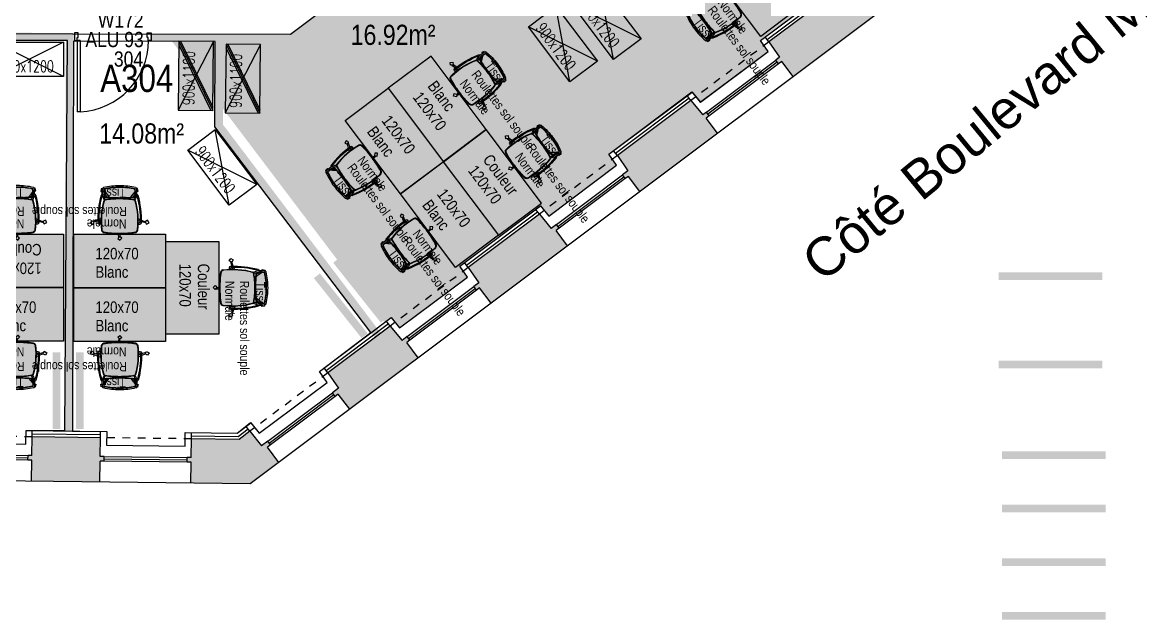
# Model space of a CAD drawing. Extents: x -27.9 to 24.1, y -8.6 to 57.6.
# Drawn here: x -0.41 to 14.18, y -8.52 to -0.71 of the extents above; entities that cross this region are included whole.
import ezdxf
from ezdxf.enums import TextEntityAlignment as Align

# ---------------------------------------------------------------- set-up
doc = ezdxf.new("R2010")
doc.units = 0
doc.header["$LTSCALE"] = 0.002
for name, pattern in [('CACHE', [0.375, 0.25, -0.125]), ('CONTINU', [0]), ('HIDDEN', [9.525, 6.35, -3.175])]:
    doc.linetypes.add(name, pattern=pattern)
for name, color, linetype in [('01-FAC_CHASSIS EXI', 4, 'Continuous'), ('01-STR_MACONNERIE_HACH', 252, 'Continuous'), ('02-ISOLATION', 6, 'ISOLATION'), ('A-Etiq_Mob', 7, 'Continuous'), ('A-Etiquettes', 7, 'Continuous'), ('A-mobilier', 252, 'Continuous'), ('A-MobilierAQ', 7, 'Continuous'), ('A-num pièce', 1, 'Continuous')]:
    doc.layers.add(name, color=color, linetype=linetype)
for name, color, linetype, true_color in [('A-cote', 7, 'Continuous', 0x425746), ('A-MOQUETTE', 7, 'Continuous', 0xe0e9ff), ('A-projet', 7, 'Continuous', 0x5b6280), ('A-vitré', 7, 'Continuous', 0x61becc), ('couleur siege', 1, 'Continuous', 0xff0000), ('Exit- 04-ZON-PLATEAU DE BUREAU', 7, 'Continuous', 0xffc20a)]:
    doc.layers.add(name, color=color, linetype=linetype, true_color=true_color)
doc.layers.add('A-portes', color=7, linetype='Continuous', lineweight=25)
doc.styles.add('ARIAL', font='arial.ttf')
doc.styles.add('ROMAND', font='romand__.ttf', dxfattribs={"width": 0.7})
doc.styles.get("Standard").update_dxf_attribs({"font": 'ARIALN.TTF'})
doc.linetypes.add('ISOLATION', pattern='A,0.00254,-2.54,[134,ltypeshp.shx,S=2.54,R=0,X=-2.54,Y=0],-5.08,[134,ltypeshp.shx,S=2.54,R=180,X=2.54,Y=0],-2.54', length=10.16254)

# ---------------------------------------------------------------- blocks, each defined once
blk = doc.blocks.new('chaise')
at = {"layer": 'A-mobilier', "ltscale": 0.1, "true_color": 0xc7c8ca}
h = blk.add_hatch(color=9, dxfattribs=at)
h.dxf.hatch_style = 1
h.paths.add_polyline_path([(0.272, 0.456, 0.30076), (0.236, 0.489, 0.043342), (0.008, 0.509, 0.043342), (-0.219, 0.489, 0.300759), (-0.255, 0.456, 0.09791), (-0.223, 0.027, 0.292085), (-0.207, 0.013, 0.040929), (0.008, -0.005, 0.040929), (0.223, 0.013, 0.292085), (0.239, 0.027, 0.09791)])
h.paths.add_polyline_path([(0.159, -0.024, 0.015765), (0.008, -0.018, 0.016739), (-0.152, -0.025), (-0.19, -0.069), (-0.218, -0.103, 0.040824), (-0.213, -0.142, 0.054873), (0.008, -0.167, 0.054873), (0.23, -0.142, 0.02252), (0.233, -0.121), (0.219, -0.101)])
h.paths.add_polyline_path([(0.191, -0.026, 0.003373), (0.159, -0.024), (0.219, -0.101), (0.233, -0.121, 0.02535), (0.235, -0.097)])
h.paths.add_polyline_path([(0.226, -0.03, 0.0036), (0.191, -0.026), (0.235, -0.097, 0.0714)])
h.paths.add_polyline_path([(-0.152, -0.025, 0.003505), (-0.185, -0.027), (-0.196, -0.043), (-0.217, -0.075, 0.030269), (-0.218, -0.103), (-0.19, -0.069)])
h.paths.add_polyline_path([(-0.185, -0.027, 0.002494), (-0.209, -0.03, 0.048116), (-0.217, -0.075), (-0.196, -0.043)], flags=17)
at = {"layer": 'A-mobilier'}
for p, q in [((0.004, 0.509), (0.006, 0.543)), ((0.022, 0.558), (0.023, 0.509)), ((-0.374, 0.349), (-0.308, 0.33)), ((-0.308, 0.308), (-0.363, 0.33)), ((-0.292, 0.326), (-0.283, 0.323)), ((-0.262, 0.365), (-0.287, 0.365)), ((-0.263, 0.345), (-0.272, 0.345)), ((0.279, 0.365), (0.303, 0.365)), ((0.279, 0.345), (0.288, 0.345)), ((0.324, 0.32), (0.378, 0.334)), ((0.398, 0.325), (0.324, 0.298)), ((0.279, 0.31), (0.309, 0.317)), ((0.309, 0.293), (0.279, 0.282)), ((-0.242, -0.066), (-0.241, -0.066)), ((-0.19, -0.069), (-0.219, -0.105)), ((-0.217, -0.075), (-0.196, -0.043)), ((0.233, -0.121), (0.219, -0.101)), ((0.258, -0.066), (0.257, -0.066))]:
    blk.add_line(p, q, dxfattribs=at)
at = {"layer": 'A-mobilier', "linetype": 'HIDDEN'}
for p, q in [((-0.263, 0.29), (-0.293, 0.302)), ((-0.283, 0.323), (-0.263, 0.317)), ((-0.196, -0.043), (-0.185, -0.027)), ((-0.152, -0.025), (-0.19, -0.069)), ((0.219, -0.101), (0.159, -0.024)), ((0.191, -0.026), (0.235, -0.097))]:
    blk.add_line(p, q, dxfattribs=at)
at = {"layer": 'A-mobilier'}
for points in [[(-0.024, 0.57), (0.006, 0.543), (0.034, 0.572), (0.003, 0.6)], [(-0.398, 0.31), (-0.363, 0.331), (-0.383, 0.366), (-0.418, 0.345)], [(0.395, 0.371), (0.378, 0.334), (0.415, 0.317), (0.432, 0.354)]]:
    blk.add_lwpolyline(points, close=True, dxfattribs=at)
for points in [[(-0.243, -0.109), (-0.259, -0.113), (-0.25, -0.153), (-0.237, -0.15)], [(0.255, -0.145), (0.275, -0.147), (0.28, -0.107), (0.259, -0.105)]]:
    blk.add_lwpolyline(points, dxfattribs=at)
for centre, radius, start, end in [((-0.212, 0.445), 0.0447, 99.9272, 166.8835), ((-0.019, -0.687), 1.184, 88.7046, 100.0235), ((0.008, -0.811), 1.32, 90, 99.927), ((0.008, -0.811), 1.32, 80.073, 90), ((0.035, -0.687), 1.184, 79.9765, 91.2954), ((0.228, 0.445), 0.0447, 13.1165, 80.0728), ((1.039, 0.304), 1.347, 178.2197, 195.2822), ((-0.287, 0.345), 0.02, 90, 178.2197), ((0.842, 0.272), 1.135, 177.2781, 195.5028), ((-0.272, 0.325), 0.02, 90, 177.2781), ((0.845, 0.323), 1.108, 173.1278, 195.4958), ((0.845, 0.323), 1.103, 173.7387, 195.3268), ((-0.203, 0.434), 0.0495, 115.9014, 169.3298), ((-0.829, 0.323), 1.103, 344.6732, 6.2613), ((-0.829, 0.323), 1.108, 344.5042, 6.8722), ((0.219, 0.434), 0.0495, 10.6702, 64.0986), ((-0.826, 0.272), 1.135, 344.4972, 2.7219), ((-1.023, 0.304), 1.347, 344.7178, 1.7803), ((0.288, 0.325), 0.02, 2.7219, 90), ((0.303, 0.345), 0.02, 1.7803, 90), ((-0.207, -0.008), 0.02, 80.7555, 159.0187), ((-0.204, 0.032), 0.02, 195.4958, 260.6251), ((0.02, -0.095), 0.243, 156.8702, 192.2258), ((-0.2, 0.037), 0.02, 195.3268, 260.7665), ((0.008, 1.315), 1.32, 260.6251, 270), ((-0.186, -0.008), 0.02, 114.7785, 159.0187), ((0.008, 1.315), 1.315, 260.7665, 270), ((0.008, 1.315), 1.315, 270, 279.2335), ((0.008, 1.315), 1.32, 270, 279.3749), ((0.202, -0.008), 0.02, 20.9813, 65.2215), ((0.216, 0.037), 0.02, 279.2335, 344.6732), ((0.223, -0.008), 0.02, 20.9813, 99.2445), ((-0.003, -0.095), 0.243, 347.7742, 23.1298), ((0.22, 0.032), 0.02, 279.3749, 344.5042), ((-0.241, -0.046), 0.02, 195.2822, 270), ((-0.233, -0.026), 0.02, 195.5028, 252.7294), ((0.02, -0.095), 0.263, 159.0187, 193.9621), ((-0.22, -0.145), 0.02, 218.589, 257.0335), ((0.02, -0.095), 0.238, 164.1556, 191.4603), ((0.01, 0.853), 1.024, 257.1546, 269.8984), ((0.031, -2.412), 2.399, 90.5363, 95.8288), ((0.01, 0.853), 1.019, 257.3346, 269.8979), ((0.031, -2.412), 2.394, 90.5374, 95.7482), ((-0.014, -2.412), 2.399, 84.1712, 89.4637), ((-0.014, -2.412), 2.394, 84.2518, 89.4626), ((0.006, 0.853), 1.019, 270.1021, 282.6654), ((0.006, 0.853), 1.024, 270.1016, 282.8454), ((-0.003, -0.095), 0.238, 348.5397, 15.8444), ((0.236, -0.145), 0.02, 282.9665, 321.411), ((-0.003, -0.095), 0.263, 346.0379, 20.9813), ((0.249, -0.026), 0.02, 287.2706, 344.4972), ((0.257, -0.046), 0.02, 270, 344.7178), ((0.01, 0.853), 1.044, 257.0335, 269.9004), ((0.006, 0.853), 1.044, 270.0996, 282.9665)]:
    blk.add_arc(centre, radius, start, end, dxfattribs=at)
blk = doc.blocks.new('SiègeT1')
at = {"layer": 'couleur siege', "true_color": 0x8a6689}
for points in [[(-0.194, 0.224), (-0.077, 0.21), (0.039, 0.212), (0.155, 0.217), (0.198, 0.222), (0.203, 0.244), (0.204, 0.282), (0.201, 0.321), (0.123, 0.338), (0.039, 0.343), (-0.023, 0.345), (-0.098, 0.338), (-0.149, 0.331), (-0.196, 0.322), (-0.202, 0.3), (-0.201, 0.265)], [(-0.208, -0.236), (-0.225, -0.22), (-0.234, -0.197), (-0.236, -0.14), (-0.238, -0.076), (-0.234, -0.012), (-0.228, 0.045), (-0.218, 0.102), (-0.211, 0.132), (-0.201, 0.169), (-0.197, 0.177), (-0.184, 0.18), (-0.12, 0.188), (-0.049, 0.193), (0.009, 0.195), (0.077, 0.193), (0.132, 0.188), (0.169, 0.183), (0.191, 0.179), (0.199, 0.177), (0.204, 0.173), (0.207, 0.164), (0.219, 0.115), (0.231, 0.045), (0.237, -0.005), (0.241, -0.063), (0.241, -0.105), (0.24, -0.159), (0.236, -0.197), (0.235, -0.21), (0.229, -0.22), (0.222, -0.229), (0.213, -0.234), (0.207, -0.236), (0.175, -0.242), (0.114, -0.248), (0.051, -0.251), (-0.05, -0.252), (-0.126, -0.247), (-0.191, -0.238)]]:
    blk.add_hatch(color=8, dxfattribs=at).paths.add_polyline_path(points)
at = {"extrusion": (0, 0, -1), "xscale": 0.8999999999999986, "yscale": 0.8999999999999986, "zscale": -0.9, "rotation": 180}
blk.add_blockref('chaise', (0.005, 0.195), dxfattribs=at)
at = {"layer": 'A-Etiq_Mob', "style": 'ROMAND', "width": 0.7}
for tag, p in [('FINITION', (-0.079, 0.177)), ('PIETEMENT', (-0.091, -0.031)), ('ASSISE', (-0.088, -0.224)), ('COULEUR', (-0.104, -0.424))]:
    blk.add_attdef(tag, p, '', height=0.15, dxfattribs=at)
blk = doc.blocks.new('Poste127Couleur')
at = {"transparency": 33554582}
h = blk.add_hatch(color=256, dxfattribs=at)
h.dxf.hatch_style = 1
h.set_gradient(color1=(169, 83, 160), color2=(255, 246, 230), tint=1, name='CURVED')
h.paths.add_polyline_path([(0, 0.703), (0, 0.003), (1.2, 0.003), (1.2, 0.703)])
blk.add_lwpolyline([(0, 0.7), (0, 0), (1.2, 0), (1.2, 0.7)], close=True)
at = {"layer": 'A-Etiq_Mob'}
for tag, p in [('STRATIFIE', (0.284, 0.421)), ('DIM', (0.284, 0.18))]:
    blk.add_attdef(tag, p, '', height=0.15, dxfattribs=at)
blk = doc.blocks.new('Poste127')
at = {"transparency": 33554582}
h = blk.add_hatch(color=256, dxfattribs=at)
h.dxf.hatch_style = 1
h.set_gradient(color1=(199, 200, 202), color2=(255, 246, 230), tint=1, name='CURVED')
h.paths.add_polyline_path([(0, 0.7), (0, 0), (1.2, 0), (1.2, 0.7)])
blk.add_lwpolyline([(0, 0.7), (0, 0), (1.2, 0), (1.2, 0.7)], close=True)
at = {"layer": 'A-Etiq_Mob'}
for tag, p in [('FINITION', (0.284, 0.421)), ('DIM', (0.284, 0.18))]:
    blk.add_attdef(tag, p, '', height=0.15, dxfattribs=at)
blk = doc.blocks.new('Xref-R3-2018-11')
at = {"layer": '01-STR_MACONNERIE_HACH'}
h = blk.add_hatch(color=256, dxfattribs=at)
h.dxf.hatch_style = 1
h.paths.add_polyline_path([(-11.181, -12.823), (-11.213, -13.068), (-11.281, -13.067), (-11.282, -13.127), (-11.232, -13.128), (-11.236, -13.402), (-10.296, -13.414), (-10.293, -13.14), (-10.243, -13.141), (-10.242, -13.081), (-10.309, -13.08), (-10.335, -12.834)])
h.paths.add_polyline_path([(-8.876, -12.852), (-8.909, -13.098), (-8.977, -13.097), (-8.978, -13.157), (-8.928, -13.157), (-8.931, -13.431), (-7.339, -13.451), (-7.335, -13.178), (-7.285, -13.178), (-7.284, -13.118), (-7.351, -13.117), (-7.377, -12.871)])
h.paths.add_polyline_path([(-5.919, -12.89), (-5.951, -13.135), (-6.019, -13.134), (-6.02, -13.194), (-5.97, -13.195), (-5.974, -13.469), (-4.354, -13.489), (-4.35, -13.216), (-4.3, -13.216), (-4.299, -13.156), (-4.366, -13.155), (-4.392, -12.909)])
h.paths.add_polyline_path([(-2.966, -13.173), (-3.034, -13.172), (-3.035, -13.232), (-2.985, -13.233), (-2.989, -13.507), (-2.036, -13.519), (-2.032, -13.245), (-1.982, -13.246), (-1.981, -13.186), (-2.048, -13.185), (-2.074, -12.939), (-2.934, -12.928)])
h.paths.add_polyline_path([(-0.616, -12.958), (-0.648, -13.203), (-0.716, -13.202), (-0.716, -13.262), (-0.667, -13.263), (-0.671, -13.536), (1.244, -13.561), (1.247, -13.287), (1.297, -13.288), (1.298, -13.228), (1.248, -13.227), (1.251, -12.981)])
h.paths.add_polyline_path([(2.437, -12.997), (2.434, -13.242), (2.384, -13.242), (2.383, -13.302), (2.433, -13.302), (2.43, -13.576), (3.323, -13.587), (3.327, -13.314), (3.377, -13.314), (3.377, -13.254), (3.327, -13.254), (3.33, -13.008)])
h.paths.add_polyline_path([(4.516, -13.023), (4.513, -13.269), (4.463, -13.268), (4.463, -13.328), (4.512, -13.329), (4.509, -13.602), (5.283, -13.612), (5.657, -13.331), (5.508, -13.133), (5.548, -13.103), (5.512, -13.055), (5.433, -13.114), (5.28, -12.925), (5.138, -13.031)])
h.paths.add_polyline_path([(6.298, -12.161), (6.436, -12.36), (6.357, -12.42), (6.393, -12.468), (6.433, -12.438), (6.582, -12.637), (7.476, -11.965), (7.327, -11.766), (7.367, -11.736), (7.331, -11.688), (7.265, -11.738), (7.112, -11.549)])
h.paths.add_polyline_path([(8.13, -10.785), (8.268, -10.984), (8.202, -11.034), (8.238, -11.082), (8.278, -11.052), (8.427, -11.251), (9.426, -10.501), (9.277, -10.302), (9.317, -10.272), (9.281, -10.224), (9.211, -10.277), (9.057, -10.088)])
h.paths.add_polyline_path([(10.075, -9.323), (10.214, -9.523), (10.143, -9.576), (10.179, -9.624), (10.219, -9.594), (10.369, -9.793), (11.383, -9.031), (11.234, -8.833), (11.274, -8.803), (11.238, -8.755), (11.189, -8.791), (11.036, -8.602)])
h.paths.add_polyline_path([(12.054, -7.837), (12.193, -8.037), (12.144, -8.074), (12.18, -8.122), (12.22, -8.092), (12.369, -8.29), (13.421, -7.5), (13.272, -7.302), (13.312, -7.272), (13.276, -7.224), (13.228, -7.26), (13.075, -7.071)])
h.paths.add_polyline_path([(14.093, -6.307), (14.231, -6.506), (14.183, -6.543), (14.219, -6.591), (14.259, -6.561), (14.408, -6.759), (15.544, -5.907), (15.394, -5.708), (15.434, -5.678), (15.398, -5.63), (15.35, -5.666), (15.197, -5.477)])
h.paths.add_polyline_path([(16.917, -4.185), (16.215, -4.713), (16.353, -4.913), (16.305, -4.949), (16.341, -4.997), (16.381, -4.967), (16.53, -5.166), (17.738, -4.258), (8.989, 7.392), (8.628, 7.127), (8.722, 7.005), (7.652, 6.175), (7.789, 5.998), (7.75, 5.967), (7.787, 5.92), (7.804, 5.933), (7.962, 5.772), (8.909, 6.505)])
h.paths.add_polyline_path([(5.329, 4.375), (5.218, 4.388), (5.043, 3.738), (4.996, 3.751), (4.982, 3.702), (5.212, 3.64), (6.487, 4.629), (6.371, 4.823), (6.42, 4.861), (6.383, 4.908), (6.344, 4.878), (6.206, 5.055)])
h.paths.add_polyline_path([(-0.354, 6.915), (-0.356, 6.597), (-0.406, 6.598), (-0.406, 6.538), (-0.36, 6.537), (-0.361, 6.318), (1.25, 6.307), (1.251, 6.527), (1.287, 6.527), (1.287, 6.587), (1.237, 6.587), (1.239, 6.905)])
h.paths.add_polyline_path([(-2.666, 6.93), (-2.669, 6.612), (-2.719, 6.613), (-2.719, 6.553), (-2.673, 6.552), (-2.674, 6.332), (-1.671, 6.326), (-1.67, 6.546), (-1.624, 6.546), (-1.623, 6.606), (-1.673, 6.606), (-1.671, 6.923)])
h.paths.add_polyline_path([(-5.642, 6.949), (-5.644, 6.631), (-5.694, 6.632), (-5.694, 6.572), (-5.648, 6.571), (-5.649, 6.351), (-3.984, 6.341), (-3.983, 6.561), (-3.937, 6.56), (-3.936, 6.62), (-3.986, 6.621), (-3.984, 6.938)])
h.paths.add_polyline_path([(-8.584, 6.968), (-8.586, 6.65), (-8.636, 6.65), (-8.637, 6.59), (-8.591, 6.59), (-8.592, 6.37), (-7.059, 6.36), (-6.959, 6.36), (-6.958, 6.58), (-6.912, 6.579), (-6.911, 6.639), (-6.961, 6.64), (-6.959, 6.957)])
h.paths.add_polyline_path([(-10.895, 6.982), (-10.897, 6.665), (-10.947, 6.665), (-10.947, 6.605), (-10.901, 6.605), (-10.902, 6.385), (-10.002, 6.379), (-9.902, 6.379), (-9.901, 6.599), (-9.855, 6.598), (-9.854, 6.658), (-9.904, 6.659), (-9.902, 6.976)])
h.paths.add_polyline_path([(4.039, 4.878), (3.485, 4.487), (3.8, 4.04), (3.832, 4.011), (4.109, 3.937), (4.122, 3.986), (4.077, 3.998), (4.238, 4.596)])
edge = h.paths.add_edge_path()
edge.add_line((2.615, 5.722), (3.17, 6.112))
edge.add_line((3.17, 6.112), (3.014, 6.333))
edge.add_arc((1.844, 5.411), 1.49, 38.2323, 77.6185)
edge.add_line((2.163, 6.866), (2.163, 6.899))
edge.add_line((2.163, 6.899), (1.978, 6.9))
edge.add_line((1.978, 6.9), (1.976, 6.583))
edge.add_line((1.976, 6.583), (1.926, 6.583))
edge.add_line((1.926, 6.583), (1.926, 6.523))
edge.add_line((1.926, 6.523), (1.961, 6.523))
edge.add_line((1.961, 6.523), (1.96, 6.303))
edge.add_line((1.96, 6.303), (2.207, 6.301))
edge.add_line((2.207, 6.301), (2.615, 5.722))
h.paths.add_polyline_path([(-12.98, -4.406), (-13.535, -4.406), (-13.535, -3.406), (-12.962, -3.406), (-12.779, 6.397), (-12.212, 6.393), (-12.211, 6.613), (-12.165, 6.613), (-12.165, 6.673), (-12.215, 6.673), (-12.213, 6.991), (-12.915, 6.995), (-12.913, 7.35), (-13.403, 7.353), (-13.79, -13.369), (-12.601, -13.384), (-12.597, -13.11), (-12.547, -13.111), (-12.547, -13.051), (-12.613, -13.05), (-12.639, -12.804), (-12.643, -12.804), (-13.137, -12.798)])
h.paths.add_polyline_path([(-13.535, -4.406), (-13.535, -3.406)], flags=16)
for p, q in [((17.738, -4.258), (5.283, -13.612)), ((13.075, -7.071), (12.054, -7.837)), ((12.193, -8.037), (12.144, -8.074)), ((12.22, -8.092), (12.18, -8.122)), ((11.036, -8.602), (10.075, -9.323)), ((11.238, -8.755), (11.189, -8.791)), ((11.274, -8.803), (11.234, -8.833)), ((10.214, -9.523), (10.143, -9.576)), ((10.219, -9.594), (10.179, -9.624)), ((9.057, -10.088), (8.13, -10.785)), ((9.281, -10.224), (9.211, -10.277)), ((9.317, -10.272), (9.277, -10.302)), ((8.268, -10.984), (8.202, -11.034)), ((8.278, -11.052), (8.238, -11.082)), ((7.112, -11.549), (6.298, -12.161)), ((7.331, -11.688), (7.265, -11.738)), ((7.367, -11.736), (7.327, -11.766)), ((6.436, -12.36), (6.357, -12.42)), ((6.433, -12.438), (6.393, -12.468)), ((5.28, -12.925), (5.138, -13.031)), ((3.33, -13.008), (2.437, -12.997)), ((5.138, -13.031), (4.516, -13.023)), ((5.512, -13.055), (5.433, -13.114)), ((5.548, -13.103), (5.508, -13.133)), ((2.434, -13.242), (2.384, -13.242)), ((3.377, -13.254), (3.327, -13.254)), ((4.513, -13.269), (4.463, -13.268)), ((5.283, -13.612), (-13.79, -13.369)), ((2.433, -13.302), (2.383, -13.302)), ((3.377, -13.314), (3.327, -13.314)), ((4.512, -13.329), (4.463, -13.328))]:
    blk.add_line(p, q)
at = {"linetype": 'CACHE', "ltscale": 0.5}
for points in [[(12.054, -7.837), (11.036, -8.602)], [(10.075, -9.323), (9.057, -10.088)], [(8.13, -10.785), (7.112, -11.549)], [(6.298, -12.161), (5.28, -12.925)], [(2.437, -12.997), (1.251, -12.981)], [(4.516, -13.023), (3.33, -13.008)]]:
    blk.add_lwpolyline(points, dxfattribs=at)
for points in [[(12.054, -7.837), (12.193, -8.037)], [(12.18, -8.122), (12.144, -8.074)], [(12.369, -8.29), (12.22, -8.092)], [(11.036, -8.602), (11.189, -8.791)], [(11.274, -8.803), (11.238, -8.755)], [(11.383, -9.031), (11.234, -8.833)], [(10.075, -9.323), (10.214, -9.523)], [(10.179, -9.624), (10.143, -9.576)], [(10.369, -9.793), (10.219, -9.594)], [(9.057, -10.088), (9.211, -10.277)], [(9.426, -10.501), (9.277, -10.302)], [(9.317, -10.272), (9.281, -10.224)], [(8.13, -10.785), (8.268, -10.984)], [(8.238, -11.082), (8.202, -11.034)], [(8.427, -11.251), (8.278, -11.052)], [(7.112, -11.549), (7.265, -11.738)], [(7.476, -11.965), (7.327, -11.766)], [(7.367, -11.736), (7.331, -11.688)], [(6.298, -12.161), (6.436, -12.36)], [(6.393, -12.468), (6.357, -12.42)], [(6.582, -12.637), (6.433, -12.438)], [(5.28, -12.925), (5.433, -13.114)], [(2.434, -13.242), (2.437, -12.997)], [(3.327, -13.254), (3.33, -13.008)], [(4.513, -13.269), (4.516, -13.023)], [(5.657, -13.331), (5.508, -13.133)], [(5.548, -13.103), (5.512, -13.055)], [(2.383, -13.302), (2.384, -13.242)], [(3.377, -13.314), (3.377, -13.254)], [(4.463, -13.328), (4.463, -13.268)], [(2.43, -13.576), (2.433, -13.302)], [(3.323, -13.587), (3.327, -13.314)], [(4.509, -13.602), (4.512, -13.329)]]:
    blk.add_lwpolyline(points)
at = {"layer": '01-FAC_CHASSIS EXI', "linetype": 'CONTINU'}
for p, q in [((11.256, -8.779), (12.162, -8.098)), ((9.299, -10.248), (10.161, -9.6)), ((7.349, -11.712), (8.22, -11.058)), ((5.53, -13.079), (6.375, -12.444)), ((1.298, -13.258), (2.384, -13.272)), ((3.377, -13.284), (4.463, -13.298))]:
    blk.add_line(p, q, dxfattribs=at)
at = {"layer": '01-FAC_CHASSIS EXI'}
for points in [[(11.238, -8.755), (12.144, -8.074)], [(12.18, -8.122), (11.274, -8.803)], [(9.281, -10.224), (10.143, -9.576)], [(10.179, -9.624), (9.317, -10.272)], [(7.331, -11.688), (8.202, -11.034)], [(8.238, -11.082), (7.367, -11.736)], [(5.512, -13.055), (6.357, -12.42)], [(6.393, -12.468), (5.548, -13.103)], [(1.298, -13.228), (2.384, -13.242)], [(3.377, -13.254), (4.463, -13.268)], [(2.383, -13.302), (1.297, -13.288)], [(4.463, -13.328), (3.377, -13.314)]]:
    blk.add_lwpolyline(points, dxfattribs=at)
at = {"layer": '02-ISOLATION'}
blk.add_lwpolyline([(1.33, -13.078), (2.356, -13.091), (2.358, -12.916), (3.411, -12.929), (3.409, -13.105), (4.435, -13.118), (4.437, -12.942), (5.112, -12.951), (5.293, -12.815), (5.402, -12.949), (6.287, -12.285), (6.188, -12.143), (7.125, -11.439), (7.234, -11.573), (8.119, -10.909), (8.02, -10.767), (9.071, -9.978), (9.18, -10.112), (10.064, -9.448), (9.966, -9.306), (11.05, -8.492), (11.159, -8.626), (12.043, -7.962), (11.944, -7.82), (13.088, -6.961)], dxfattribs=at)
at = {"layer": '02-ISOLATION', "linetype": 'ISOLATION', "ltscale": 0.004}
for points in [[(12.03, -7.805), (13.051, -7.039)], [(10.051, -9.292), (11.012, -8.57)], [(8.106, -10.753), (9.033, -10.056)], [(6.274, -12.129), (7.088, -11.517)], [(2.438, -12.957), (3.331, -12.968)], [(4.517, -12.983), (5.125, -12.991), (5.256, -12.893)]]:
    blk.add_lwpolyline(points, dxfattribs=at)
at = {"layer": '02-ISOLATION', "linetype": 'CONTINU'}
for points in [[(12.054, -7.837), (12.006, -7.773)], [(11.036, -8.602), (10.988, -8.538)], [(10.075, -9.323), (10.027, -9.26)], [(9.057, -10.088), (9.009, -10.024)], [(8.13, -10.785), (8.082, -10.721)], [(7.112, -11.549), (7.064, -11.485)], [(6.298, -12.161), (6.249, -12.097)], [(2.437, -12.997), (2.438, -12.917)], [(3.33, -13.008), (3.331, -12.928)], [(4.516, -13.023), (4.517, -12.943)], [(5.28, -12.925), (5.232, -12.861)]]:
    blk.add_lwpolyline(points, dxfattribs=at)
at = {"style": 'ARIAL'}
blk.add_text('Côté Boulevard Malesherbes', height=0.5, rotation=39.3613, dxfattribs=at).set_placement((12.751, -10.993))
blk = doc.blocks.new('armoire90')
blk.add_lwpolyline([(0, 0.45), (0, 0), (0.9, 0), (0.9, 0.45)], close=True)
for points in [[(0.9, 0), (0, 0.45)], [(0.9, 0.45), (0, 0)]]:
    blk.add_lwpolyline(points)
at = {"layer": 'A-Etiq_Mob', "style": 'ROMAND', "width": 0.7}
for tag, p in [('DIMENSION', (0.068, 0.242)), ('FINITION', (0.068, 0.001)), ('PORTES', (0.068, -0.239))]:
    blk.add_attdef(tag, p, '', height=0.15, dxfattribs=at)
blk = doc.blocks.new('armoire90Réhausse')
at = {"true_color": 0xfdedc9}
h = blk.add_hatch(color=254, dxfattribs=at)
h.dxf.hatch_style = 1
h.paths.add_polyline_path([(0, 0.45), (0, 0), (0.9, 0), (0.9, 0.45)])
blk.add_lwpolyline([(0, 0.45), (0, 0), (0.9, 0), (0.9, 0.45)], close=True)
for points in [[(0.9, 0), (0, 0.45)], [(0.9, 0.45), (0, 0)], [(0.855, 0.45), (0, 0.022)], [(0.9, 0.428), (0.045, 0)]]:
    blk.add_lwpolyline(points)
at = {"layer": 'A-Etiq_Mob', "style": 'ROMAND', "width": 0.7}
for tag, p in [('DIMENSION', (0.068, 0.242)), ('FINITION', (0.068, 0.001)), ('PORTES', (0.068, -0.239))]:
    blk.add_attdef(tag, p, '', height=0.15, dxfattribs=at)
blk = doc.blocks.new('P_93100')
for p, q in [((0.425, 0.93), (0.465, 0.93)), ((0.425, 0), (0.425, 0.93)), ((0.465, 0), (0.465, 0.93)), ((-0.5, -0.1), (-0.5, 0)), ((-0.5, 0), (-0.465, 0)), ((-0.465, 0), (-0.465, -0.04)), ((0.425, 0), (0.465, 0)), ((0.465, 0), (0.465, -0.04)), ((0.5, 0), (0.465, 0)), ((0.5, -0.1), (0.5, 0)), ((-0.45, -0.1), (-0.5, -0.1)), ((-0.465, -0.04), (-0.45, -0.04)), ((-0.45, -0.04), (-0.45, -0.1)), ((0.465, -0.04), (0.45, -0.04)), ((0.45, -0.04), (0.45, -0.1)), ((0.45, -0.1), (0.5, -0.1))]:
    blk.add_line(p, q)
blk.add_arc((0.465, 0), 0.931, 92.4628, 180)

msp = doc.modelspace()

# ---------------------------------------------------------------- hatches: boundary and pattern name
at = {"layer": 'Exit- 04-ZON-PLATEAU DE BUREAU', "transparency": 33554572}
h = msp.add_hatch(color=256, dxfattribs=at)
h.dxf.hatch_style = 1
edge = h.paths.add_edge_path()
edge.add_line((1.069, 10.808), (2.505, 10.422))
edge.add_line((2.505, 10.422), (3.868, 11.478))
edge.add_line((3.868, 11.478), (3.788, 11.612))
edge.add_line((3.788, 11.612), (5.121, 12.645))
edge.add_line((5.121, 12.645), (5.231, 12.534))
edge.add_line((5.231, 12.534), (6.232, 13.31))
edge.add_line((6.232, 13.31), (14.145, 2.748))
edge.add_line((14.145, 2.748), (13.381, 2.174))
edge.add_line((13.381, 2.174), (13.479, 2.032))
edge.add_line((13.479, 2.032), (12.595, 1.368))
edge.add_line((12.595, 1.368), (12.486, 1.502))
edge.add_line((12.486, 1.502), (11.259, 0.58))
edge.add_line((11.259, 0.58), (11.357, 0.438))
edge.add_line((11.357, 0.438), (10.473, -0.226))
edge.add_line((10.473, -0.226), (10.364, -0.092))
edge.add_line((10.364, -0.092), (9.22, -0.951))
edge.add_line((9.22, -0.951), (9.319, -1.093))
edge.add_line((9.319, -1.093), (8.434, -1.757))
edge.add_line((8.434, -1.757), (8.325, -1.622))
edge.add_line((8.325, -1.622), (7.241, -2.437))
edge.add_line((7.241, -2.437), (7.34, -2.579))
edge.add_line((7.34, -2.579), (6.456, -3.243))
edge.add_line((6.456, -3.243), (6.347, -3.109))
edge.add_line((6.347, -3.109), (5.296, -3.898))
edge.add_line((5.296, -3.898), (5.394, -4.04))
edge.add_line((5.394, -4.04), (4.51, -4.704))
edge.add_line((4.51, -4.704), (4.401, -4.57))
edge.add_line((4.401, -4.57), (4.315, -4.634))
edge.add_line((4.315, -4.634), (1.468, -0.868))
edge.add_line((1.468, -0.868), (3.086, -0.868))
edge.add_line((3.086, -0.868), (7.116, 2.152))
edge.add_line((7.116, 2.152), (2.366, 8.492))
edge.add_line((2.366, 8.492), (1.065, 8.492))
edge.add_line((1.065, 8.492), (1.065, 10.811))
h = msp.add_hatch(color=256, dxfattribs=at)
h.dxf.hatch_style = 1
edge = h.paths.add_edge_path()
edge.add_line((1.069, 10.808), (2.505, 10.422))
edge.add_line((2.505, 10.422), (3.868, 11.478))
edge.add_line((3.868, 11.478), (3.788, 11.612))
edge.add_line((3.788, 11.612), (5.121, 12.645))
edge.add_line((5.121, 12.645), (5.231, 12.534))
edge.add_line((5.231, 12.534), (6.232, 13.31))
edge.add_line((6.232, 13.31), (14.145, 2.748))
edge.add_line((14.145, 2.748), (13.381, 2.174))
edge.add_line((13.381, 2.174), (13.479, 2.032))
edge.add_line((13.479, 2.032), (12.595, 1.368))
edge.add_line((12.595, 1.368), (12.486, 1.502))
edge.add_line((12.486, 1.502), (11.259, 0.58))
edge.add_line((11.259, 0.58), (11.357, 0.438))
edge.add_line((11.357, 0.438), (10.473, -0.226))
edge.add_line((10.473, -0.226), (10.364, -0.092))
edge.add_line((10.364, -0.092), (9.22, -0.951))
edge.add_line((9.22, -0.951), (9.319, -1.093))
edge.add_line((9.319, -1.093), (8.434, -1.757))
edge.add_line((8.434, -1.757), (8.325, -1.622))
edge.add_line((8.325, -1.622), (7.241, -2.437))
edge.add_line((7.241, -2.437), (7.34, -2.579))
edge.add_line((7.34, -2.579), (6.456, -3.243))
edge.add_line((6.456, -3.243), (6.347, -3.109))
edge.add_line((6.347, -3.109), (5.296, -3.898))
edge.add_line((5.296, -3.898), (5.394, -4.04))
edge.add_line((5.394, -4.04), (4.51, -4.704))
edge.add_line((4.51, -4.704), (4.401, -4.57))
edge.add_line((4.401, -4.57), (4.315, -4.634))
edge.add_line((4.315, -4.634), (1.468, -0.868))
edge.add_line((1.468, -0.868), (3.086, -0.868))
edge.add_line((3.086, -0.868), (7.116, 2.152))
edge.add_line((7.116, 2.152), (2.366, 8.492))
edge.add_line((2.366, 8.492), (1.065, 8.492))
edge.add_line((1.065, 8.492), (1.065, 10.811))

# ---------------------------------------------------------------- linework, layer by layer
at = {"ltscale": 0.01}
msp.add_lwpolyline([(-1.394, -6.209), (-0.368, -6.222), (-0.366, -6.046), (0.687, -6.06), (0.685, -6.236), (1.711, -6.249), (1.713, -6.073), (2.388, -6.082), (2.569, -5.946), (2.678, -6.08), (3.562, -5.416), (3.463, -5.274), (4.401, -4.57), (4.51, -4.704), (5.394, -4.04), (5.296, -3.898), (6.347, -3.109), (6.456, -3.243), (7.34, -2.579), (7.241, -2.437), (8.325, -1.622), (8.434, -1.757), (9.319, -1.093), (9.22, -0.951), (10.364, -0.092)], dxfattribs=at)
at = {"layer": 'A-Etiquettes', "color": 1, "true_color": 0xff0000, "const_width": 0.1}
for points in [[(7.308, -1.114), (7.93, -1.897)], [(7.06, -1.305), (7.682, -2.088)], [(0.03, -5.026), (0.03, -6.026)], [(0.336, -5.026), (0.336, -6.026)], [(13.681, -5.183), (12.329, -5.183)], [(13.681, -5.183), (12.329, -5.183)], [(13.681, -5.183), (12.329, -5.183)], [(13.681, -5.183), (12.329, -5.183)]]:
    msp.add_lwpolyline(points, dxfattribs=at)
at = {"layer": 'A-Etiquettes', "color": 82, "true_color": 0x4cdb0f, "const_width": 0.1}
for points in [[(3.682, -3.823), (4.304, -4.606)], [(3.43, -4.024), (4.052, -4.807)], [(13.681, -4.029), (12.329, -4.029)]]:
    msp.add_lwpolyline(points, dxfattribs=at)
at = {"layer": 'A-Etiquettes', "color": 251, "true_color": 0x666666, "const_width": 0.1}
msp.add_lwpolyline([(13.722, -6.366), (12.37, -6.366)], dxfattribs=at)
at = {"layer": 'A-Etiquettes', "color": 212, "true_color": 0xbc10b6, "const_width": 0.1}
msp.add_lwpolyline([(13.722, -6.366), (12.37, -6.366)], dxfattribs=at)
at = {"layer": 'A-Etiquettes', "color": 143, "true_color": 0x61becc, "const_width": 0.1}
msp.add_lwpolyline([(13.722, -7.066), (12.37, -7.066)], dxfattribs=at)
at = {"layer": 'A-Etiquettes', "color": 157, "true_color": 0x5b6280, "const_width": 0.1}
msp.add_lwpolyline([(13.722, -7.766), (12.37, -7.766)], dxfattribs=at)
at = {"layer": 'A-Etiquettes', "color": 30, "true_color": 0xff7f00, "const_width": 0.1}
msp.add_lwpolyline([(13.722, -8.466), (12.37, -8.466)], dxfattribs=at)
msp.add_lwpolyline([(13.722, -8.466), (12.37, -8.466)], dxfattribs=at)
msp.add_lwpolyline([(13.722, -8.466), (12.37, -8.466)], dxfattribs=at)
msp.add_lwpolyline([(13.722, -8.466), (12.37, -8.466)], dxfattribs=at)
at = {"layer": 'A-MOQUETTE'}
msp.add_lwpolyline([(-1.394, -6.209), (-0.368, -6.222), (-0.366, -6.046), (0.142, -6.046), (0.174, -0.95), (-11.243, -0.95)], dxfattribs=at)
msp.add_lwpolyline([(2.103, -0.965), (0.253, -0.959), (0.242, -6.054), (0.687, -6.06), (0.685, -6.236), (1.711, -6.249), (1.713, -6.073), (2.388, -6.082), (2.563, -5.939), (2.678, -6.08), (3.562, -5.416), (3.463, -5.274), (4.134, -4.767), (2.1, -2.078)], close=True, dxfattribs=at)
at = {"layer": 'A-projet', "const_width": 0.1}
for points in [[(7.811, -2.009), (5.565, 0.989)], [(0.191, -6.054), (0.204, -0.852)]]:
    msp.add_lwpolyline(points, dxfattribs=at)
at = {"layer": 'A-vitré', "const_width": 0.1}
for points in [[(1.253, -0.914), (3.116, -0.914), (4.754, 0.321)], [(-1.684, -0.897), (0.154, -0.901)], [(2.153, -0.962), (2.153, -2.064), (4.271, -4.865)]]:
    msp.add_lwpolyline(points, dxfattribs=at)
at = {"layer": 'Defpoints', "color": 63, "true_color": 0xa6c487}
msp.add_lwpolyline([(0.695, 11.31), (-0.57, 13.098), (-1.586, 13.074), (-1.586, 8.477), (-11.147, 8.494), (-11.153, -0.847), (3.086, -0.868), (7.111, 2.157), (2.398, 8.488), (2.372, 10.499), (1.042, 10.832)], close=True, dxfattribs=at)

# ---------------------------------------------------------------- block references
at = {"ltscale": 0.01}
msp.add_blockref('Xref-R3-2018-11', (-2.724, 6.869), dxfattribs=at)
at = {"layer": 'A-mobilier', "ltscale": 0.1}
ref = msp.add_blockref('Poste127', (9.062, 0.484), dxfattribs=dict(at, xscale=-1, rotation=126.9064557713116))
ref.add_attrib('STRATIFIE', 'Blanc', (8.777, -0.085), dxfattribs={"layer": 'A-Etiq_Mob', "ltscale": 0.1, "height": 0.15, "rotation": 306.9065})
ref.add_attrib('DIM', '120x70', (8.97, 0.06), dxfattribs={"layer": 'A-Etiq_Mob', "ltscale": 0.1, "height": 0.15, "rotation": 306.9065})
at = {"layer": 'A-mobilier'}
ref = msp.add_blockref('SiègeT1', (8.649, -0.574), dxfattribs=dict(at, xscale=-1, rotation=126.9064557713116))
ref.add_attrib('FINITION', 'Tissu', dxfattribs={"layer": 'A-Etiq_Mob', "height": 0.12, "rotation": 306.9065}).set_placement((8.308, -0.731), align=Align.BOTTOM_LEFT)
ref.add_attrib('ASSISE', 'Normale', dxfattribs={"layer": 'A-Etiq_Mob', "height": 0.12, "rotation": 306.9065}).set_placement((8.624, -0.482), align=Align.BOTTOM_LEFT)
ref.add_attrib('PIETEMENT', 'Roulettes sol souple', dxfattribs={"layer": 'A-Etiq_Mob', "height": 0.12, "rotation": 306.9065}).set_placement((8.493, -0.577), align=Align.BOTTOM_LEFT)
ref = msp.add_blockref('SiègeT1', (5.491, -1.473), dxfattribs=dict(at, rotation=306.9064557713115))
ref.add_attrib('FINITION', 'Tissu', dxfattribs={"layer": 'A-Etiq_Mob', "height": 0.12, "rotation": 306.9065}).set_placement((5.585, -1.303), align=Align.BOTTOM_LEFT)
ref.add_attrib('ASSISE', 'Normale', dxfattribs={"layer": 'A-Etiq_Mob', "height": 0.12, "rotation": 306.9065}).set_placement((5.259, -1.537), align=Align.BOTTOM_LEFT)
ref.add_attrib('PIETEMENT', 'Roulettes sol souple', dxfattribs={"layer": 'A-Etiq_Mob', "height": 0.12, "rotation": 306.9065}).set_placement((5.411, -1.418), align=Align.BOTTOM_LEFT)
at = {"layer": 'A-mobilier', "ltscale": 0.1}
ref = msp.add_blockref('Poste127', (4.36, -1.574), dxfattribs=dict(at, rotation=306.9064557713115))
ref.add_attrib('STRATIFIE', 'Blanc', (4.867, -1.548), dxfattribs={"layer": 'A-Etiq_Mob', "ltscale": 0.1, "height": 0.15, "rotation": 306.9065})
ref.add_attrib('DIM', '120x70', (4.674, -1.693), dxfattribs={"layer": 'A-Etiq_Mob', "ltscale": 0.1, "height": 0.15, "rotation": 306.9065})
ref = msp.add_blockref('Poste127', (4.36, -1.574), dxfattribs=dict(at, xscale=-1, rotation=126.9064557713116))
ref.add_attrib('STRATIFIE', 'Blanc', (4.075, -2.143), dxfattribs={"layer": 'A-Etiq_Mob', "ltscale": 0.1, "height": 0.15, "rotation": 306.9065})
ref.add_attrib('DIM', '120x70', (4.267, -1.999), dxfattribs={"layer": 'A-Etiq_Mob', "ltscale": 0.1, "height": 0.15, "rotation": 306.9065})
at = {"layer": 'A-mobilier'}
ref = msp.add_blockref('SiègeT1', (6.212, -2.432), dxfattribs=dict(at, rotation=306.9064557713115))
ref.add_attrib('FINITION', 'Tissu', dxfattribs={"layer": 'A-Etiq_Mob', "height": 0.12, "rotation": 306.9065}).set_placement((6.306, -2.263), align=Align.BOTTOM_LEFT)
ref.add_attrib('ASSISE', 'Normale', dxfattribs={"layer": 'A-Etiq_Mob', "height": 0.12, "rotation": 306.9065}).set_placement((5.979, -2.496), align=Align.BOTTOM_LEFT)
ref.add_attrib('PIETEMENT', 'Roulettes sol souple', dxfattribs={"layer": 'A-Etiq_Mob', "height": 0.12, "rotation": 306.9065}).set_placement((6.132, -2.378), align=Align.BOTTOM_LEFT)
ref = msp.add_blockref('SiègeT1', (3.947, -2.633), dxfattribs=dict(at, xscale=-1, rotation=126.9064557713116))
ref.add_attrib('FINITION', 'Tissu', dxfattribs={"layer": 'A-Etiq_Mob', "height": 0.12, "rotation": 306.9065}).set_placement((3.606, -2.789), align=Align.BOTTOM_LEFT)
ref.add_attrib('ASSISE', 'Normale', dxfattribs={"layer": 'A-Etiq_Mob', "height": 0.12, "rotation": 306.9065}).set_placement((3.922, -2.541), align=Align.BOTTOM_LEFT)
ref.add_attrib('PIETEMENT', 'Roulettes sol souple', dxfattribs={"layer": 'A-Etiq_Mob', "height": 0.12, "rotation": 306.9065}).set_placement((3.791, -2.635), align=Align.BOTTOM_LEFT)
at = {"layer": 'A-mobilier', "ltscale": 0.1}
for p, rotation in [((5.08, -2.534), 306.9064557713115), ((1.456, -3.581), 270.0000000000001)]:
    msp.add_blockref('Poste127Couleur', p, dxfattribs=dict(at, rotation=rotation)).add_auto_attribs({'STRATIFIE': 'Couleur', 'DIM': '120x70'})
ref = msp.add_blockref('Poste127', (5.08, -2.534), dxfattribs=dict(at, xscale=-1, rotation=126.9064557713116))
ref.add_attrib('STRATIFIE', 'Blanc', (4.796, -3.103), dxfattribs={"layer": 'A-Etiq_Mob', "ltscale": 0.1, "height": 0.15, "rotation": 306.9065})
ref.add_attrib('DIM', '120x70', (4.988, -2.958), dxfattribs={"layer": 'A-Etiq_Mob', "ltscale": 0.1, "height": 0.15, "rotation": 306.9065})
at = {"layer": 'A-mobilier'}
ref = msp.add_blockref('SiègeT1', (-0.477, -3.213), dxfattribs=dict(at, xscale=-1, rotation=359.9999999999999))
ref.add_attrib('FINITION', 'Tissu', dxfattribs={"layer": 'A-Etiq_Mob', "height": 0.12, "rotation": 180}).set_placement((-0.398, -2.847), align=Align.BOTTOM_LEFT)
ref.add_attrib('ASSISE', 'Normale', dxfattribs={"layer": 'A-Etiq_Mob', "height": 0.12, "rotation": 180}).set_placement((-0.388, -3.249), align=Align.BOTTOM_LEFT)
ref.add_attrib('PIETEMENT', 'Roulettes sol souple', dxfattribs={"layer": 'A-Etiq_Mob', "height": 0.12, "rotation": 180}).set_placement((-0.385, -3.087), align=Align.BOTTOM_LEFT)
ref = msp.add_blockref('SiègeT1', (0.858, -3.215), dxfattribs=dict(at, xscale=-1))
ref.add_attrib('FINITION', 'Tissu', dxfattribs={"layer": 'A-Etiq_Mob', "height": 0.12, "rotation": 180}).set_placement((0.937, -2.849), align=Align.BOTTOM_LEFT)
ref.add_attrib('ASSISE', 'Normale', dxfattribs={"layer": 'A-Etiq_Mob', "height": 0.12, "rotation": 180}).set_placement((0.946, -3.251), align=Align.BOTTOM_LEFT)
ref.add_attrib('PIETEMENT', 'Roulettes sol souple', dxfattribs={"layer": 'A-Etiq_Mob', "height": 0.12, "rotation": 180}).set_placement((0.949, -3.089), align=Align.BOTTOM_LEFT)
ref = msp.add_blockref('SiègeT1', (4.667, -3.592), dxfattribs=dict(at, xscale=-1, rotation=126.9064557713116))
ref.add_attrib('FINITION', 'Tissu', dxfattribs={"layer": 'A-Etiq_Mob', "height": 0.12, "rotation": 306.9065}).set_placement((4.327, -3.749), align=Align.BOTTOM_LEFT)
ref.add_attrib('ASSISE', 'Normale', dxfattribs={"layer": 'A-Etiq_Mob', "height": 0.12, "rotation": 306.9065}).set_placement((4.643, -3.5), align=Align.BOTTOM_LEFT)
ref.add_attrib('PIETEMENT', 'Roulettes sol souple', dxfattribs={"layer": 'A-Etiq_Mob', "height": 0.12, "rotation": 306.9065}).set_placement((4.511, -3.595), align=Align.BOTTOM_LEFT)
at = {"layer": 'A-mobilier', "ltscale": 0.1}
ref = msp.add_blockref('Poste127Couleur', (0.121, -4.179), dxfattribs=dict(at, xscale=-1, rotation=359.9999999999999))
ref.add_attrib('STRATIFIE', 'Couleur', (-0.162, -3.608), dxfattribs={"layer": 'A-Etiq_Mob', "ltscale": 0.1, "height": 0.15, "rotation": 180})
ref.add_attrib('DIM', '120x70', (-0.162, -3.851), dxfattribs={"layer": 'A-Etiq_Mob', "ltscale": 0.1, "height": 0.15, "rotation": 180})
ref = msp.add_blockref('Poste127', (0.256, -3.481), dxfattribs=dict(at, xscale=-1, rotation=180))
ref.add_attrib('STRATIFIE', 'Blanc', (0.54, -4.05), dxfattribs={"layer": 'A-Etiq_Mob', "ltscale": 0.1, "height": 0.15})
ref.add_attrib('DIM', '120x70', (0.54, -3.809), dxfattribs={"layer": 'A-Etiq_Mob', "ltscale": 0.1, "height": 0.15})
at = {"layer": 'A-mobilier'}
ref = msp.add_blockref('SiègeT1', (2.421, -4.179), dxfattribs=dict(at, rotation=270.0000000000001))
ref.add_attrib('FINITION', 'Tissu', dxfattribs={"layer": 'A-Etiq_Mob', "height": 0.12, "rotation": 270}).set_placement((2.599, -4.1), align=Align.BOTTOM_LEFT)
ref.add_attrib('ASSISE', 'Normale', dxfattribs={"layer": 'A-Etiq_Mob', "height": 0.12, "rotation": 270}).set_placement((2.197, -4.091), align=Align.BOTTOM_LEFT)
ref.add_attrib('PIETEMENT', 'Roulettes sol souple', dxfattribs={"layer": 'A-Etiq_Mob', "height": 0.12, "rotation": 270}).set_placement((2.39, -4.088), align=Align.BOTTOM_LEFT)
at = {"layer": 'A-mobilier', "ltscale": 0.1}
ref = msp.add_blockref('Poste127', (-1.079, -4.179), dxfattribs=dict(at, xscale=-1, rotation=180))
ref.add_attrib('STRATIFIE', 'Blanc', (-0.795, -4.748), dxfattribs={"layer": 'A-Etiq_Mob', "ltscale": 0.1, "height": 0.15})
ref.add_attrib('DIM', '120x70', (-0.795, -4.508), dxfattribs={"layer": 'A-Etiq_Mob', "ltscale": 0.1, "height": 0.15})
ref = msp.add_blockref('Poste127', (0.256, -4.181), dxfattribs=dict(at, xscale=-1, rotation=180))
ref.add_attrib('STRATIFIE', 'Blanc', (0.54, -4.75), dxfattribs={"layer": 'A-Etiq_Mob', "ltscale": 0.1, "height": 0.15})
ref.add_attrib('DIM', '120x70', (0.54, -4.509), dxfattribs={"layer": 'A-Etiq_Mob', "ltscale": 0.1, "height": 0.15})
at = {"layer": 'A-mobilier'}
ref = msp.add_blockref('SiègeT1', (-0.477, -5.145), dxfattribs=dict(at, rotation=180))
ref.add_attrib('FINITION', 'Tissu', dxfattribs={"layer": 'A-Etiq_Mob', "height": 0.12, "rotation": 180}).set_placement((-0.398, -5.322), align=Align.BOTTOM_LEFT)
ref.add_attrib('ASSISE', 'Normale', dxfattribs={"layer": 'A-Etiq_Mob', "height": 0.12, "rotation": 180}).set_placement((-0.388, -4.921), align=Align.BOTTOM_LEFT)
ref.add_attrib('PIETEMENT', 'Roulettes sol souple', dxfattribs={"layer": 'A-Etiq_Mob', "height": 0.12, "rotation": 180}).set_placement((-0.385, -5.114), align=Align.BOTTOM_LEFT)
ref = msp.add_blockref('SiègeT1', (0.858, -5.147), dxfattribs=dict(at, rotation=180))
ref.add_attrib('FINITION', 'Tissu', dxfattribs={"layer": 'A-Etiq_Mob', "height": 0.12, "rotation": 180}).set_placement((0.937, -5.324), align=Align.BOTTOM_LEFT)
ref.add_attrib('ASSISE', 'Normale', dxfattribs={"layer": 'A-Etiq_Mob', "height": 0.12, "rotation": 180}).set_placement((0.946, -4.922), align=Align.BOTTOM_LEFT)
ref.add_attrib('PIETEMENT', 'Roulettes sol souple', dxfattribs={"layer": 'A-Etiq_Mob', "height": 0.12, "rotation": 180}).set_placement((0.949, -5.116), align=Align.BOTTOM_LEFT)
at = {"layer": 'A-MobilierAQ', "ltscale": 0.1}
ref = msp.add_blockref('armoire90', (7.12, -0.209), dxfattribs=dict(at, xscale=-1, rotation=126.8971807486027))
ref.add_attrib('DIMENSION', '900x1200', (6.847, -0.499), dxfattribs={"layer": 'A-Etiq_Mob', "ltscale": 0.1, "height": 0.15, "rotation": 306.8972, "style": 'ROMAND', "width": 0.7})
ref = msp.add_blockref('armoire90', (6.55, -0.502), dxfattribs=dict(at, xscale=-1, rotation=126.8971807486027))
ref.add_attrib('DIMENSION', '900x1200', (6.277, -0.792), dxfattribs={"layer": 'A-Etiq_Mob', "ltscale": 0.1, "height": 0.15, "rotation": 306.8972, "style": 'ROMAND', "width": 0.7})
ref = msp.add_blockref('armoire90', (-0.778, -0.97), dxfattribs=dict(at, xscale=-1, rotation=180))
ref.add_attrib('DIMENSION', '900x1200', (-0.71, -1.362), dxfattribs={"layer": 'A-Etiq_Mob', "ltscale": 0.1, "height": 0.15, "style": 'ROMAND', "width": 0.7})
at = {"layer": 'A-MobilierAQ', "ltscale": 0.1, "rotation": 89.43920277166644}
for p in [(2.07, -1.865), (2.685, -1.901)]:
    msp.add_blockref('armoire90Réhausse', p, dxfattribs=at).add_auto_attribs({'DIMENSION': '900x1100'})
at = {"layer": 'A-MobilierAQ', "ltscale": 0.1}
ref = msp.add_blockref('armoire90', (2.104, -2.111), dxfattribs=dict(at, xscale=-1, rotation=126.8971807486027))
ref.add_attrib('DIMENSION', '900x1200', (1.831, -2.401), dxfattribs={"layer": 'A-Etiq_Mob', "ltscale": 0.1, "height": 0.15, "rotation": 306.8972, "style": 'ROMAND', "width": 0.7})
at = {"layer": 'A-portes', "ltscale": 0.01}
ref = msp.add_blockref('P_93100', (0.765, -0.95), dxfattribs=dict(at, rotation=180))
ref.add_attrib('N°', '304', (0.781, -1.292), dxfattribs={"layer": '0', "ltscale": 6, "height": 0.1992})
ref.add_attrib('NATURE/DIM', 'ALU 93', (0.409, -1.037), dxfattribs={"layer": 'A-Etiquettes', "ltscale": 6, "height": 0.1992})
ref.add_attrib('FINITION', 'W172', (0.572, -0.784), dxfattribs={"layer": 'A-Etiquettes', "ltscale": 6, "height": 0.1992})
ref.add_attrib('FERMETURE', 'APERIO', (0.306, -0.528), dxfattribs={"layer": 'A-Etiquettes', "ltscale": 6, "height": 0.1992})

# ---------------------------------------------------------------- texts
at = {"layer": 'A-cote', "color": 30, "char_height": 0.2633, "attachment_point": 1, "rotation": 0.0792}
for s, insert in [('16.92m²', (3.871, -0.745)), ('14.08m²', (0.589, -2.034))]:
    msp.add_mtext_dynamic_manual_height_columns(s, width=1.21952, gutter_width=12.5, heights=[0], dxfattribs=dict(at, insert=insert))
at = {"layer": 'A-num pièce', "ltscale": 0.1, "insert": (0.603, -1.266), "char_height": 0.3565, "attachment_point": 1}
msp.add_mtext_dynamic_manual_height_columns('A304', width=1.29845, gutter_width=12.5, heights=[0], dxfattribs=at)

doc.saveas('drawing.dxf')
